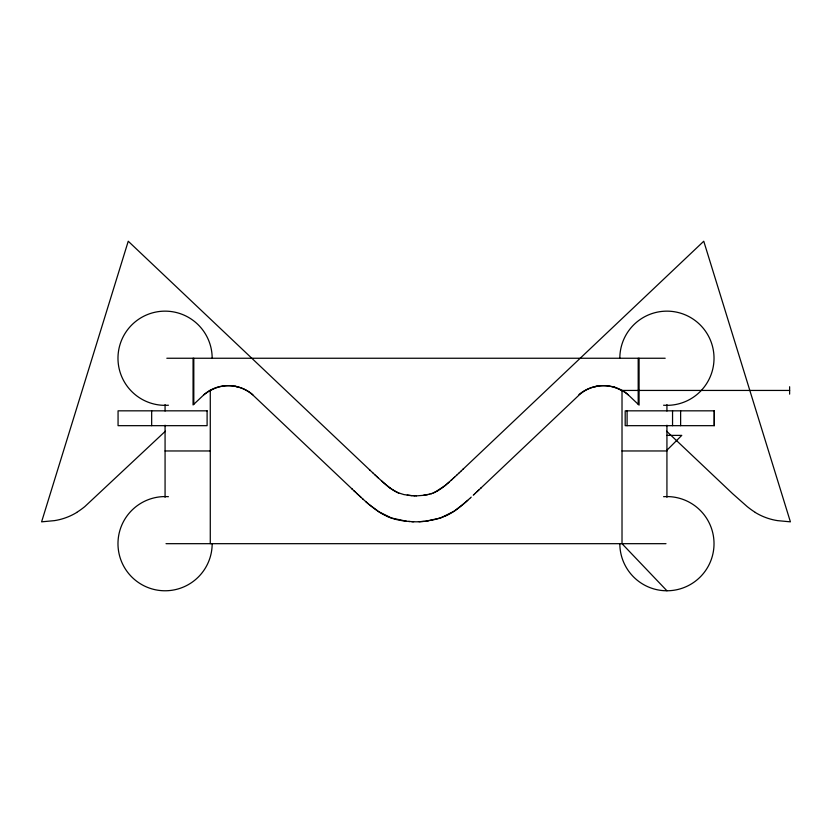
<?xml version="1.0" encoding="UTF-8"?>
<svg xmlns="http://www.w3.org/2000/svg" width="832" height="832" viewBox="0 0 832 832"><rect width="100%" height="100%" fill="white"/><g stroke="black" fill="none" stroke-linecap="round" stroke-linejoin="round"><path stroke-width="1.25" d="M666.931 450.216L681.762 435.386L666.931 435.386M165.37 431.215L84.854 506.563A88.962 88.962 0 0 1 78.645 511.16L76.71 512.387M210.278 543.681L210.278 390.27L204.256 394.43L193.066 404.976L193.066 358.249M462.862 469.383L703.758 241.228L790.4 521.841L777.473 520.624A60.601 60.601 0 0 1 755.248 512.46M480.771 488.176L579.238 394.909C592.592 382.647 614.952 382.626 628.295 394.909L639.08 405.122L639.08 358.249M460.543 471.578L463.507 468.77M478.494 490.318L481.208 487.76M458.567 473.429L460.803 471.328M477.142 491.608L478.743 490.09M477.724 491.057L475.322 493.303M457.59 474.354L458.744 473.262M456.591 475.29L457.371 474.562M473.959 494.582L475.415 493.22M456.674 475.207L454.667 477.069M473.252 495.248L474.115 494.437M454.563 477.162L453.294 478.348M453.554 478.098L447.481 483.548M471.224 497.12L470.309 497.962M469.851 498.389L468.374 499.72M452.046 479.482L451.058 480.386M468.468 499.637L465.202 502.538M467.074 500.885L460.398 506.563A89.128 88.868 14.7 0 1 454.22 511.202M448.968 482.248L444.818 485.784M464.734 502.944L463.788 503.755M446.794 484.13L445.39 485.316M463.32 504.161L453.898 511.337M444.694 485.878L434.45 492.523M453.794 511.399L440.523 518.014L425.537 521.238M453.409 511.649L452.254 512.387A60.507 60.32 12.7 0 1 444.902 516.277M437.601 490.911L441.584 488.29A78.073 77.782 -8.8 0 0 444.777 485.732M437.081 491.202L430.674 493.927L423.124 495.383M434.065 492.69L433.274 493.022M431.184 493.771L431.704 493.594M429.083 494.364L429.603 494.229M428.022 494.603L424.216 495.248M428.99 520.79L427.128 521.05M423.769 495.31L416.146 495.893M426.504 521.123L419.016 521.747M424.518 521.342L421.439 521.591M420.898 521.633L418.392 521.778M416.27 495.893L412.162 495.685M417.674 521.81L413.785 521.789M166.826 358.249L665.184 358.249M666.931 590.772L622.014 543.681L622.014 390.437L789.62 390.437M714.282 410.831L625.186 410.831L625.186 425.672L714.282 425.672L714.282 410.831L714.23 425.672M165.069 450.965L210.278 450.965M622.014 450.965L666.931 450.965M166.015 543.681L665.995 543.681M413.608 521.778L406.12 521.196M414.918 495.851L413.826 495.789M412.984 521.747L411.736 521.674M412.162 495.685L403.978 494.603L397.935 492.69M409.854 521.539L408.616 521.446M411.06 495.591L411.611 495.643M410.509 495.55L407.243 495.175M406.463 521.238L391.477 518.014L378.591 511.649M405.496 521.123L403.01 520.79M402.438 520.707L401.929 520.624A60.622 60.424 -11.8 0 1 387.244 516.495M398.726 493.022L394.919 491.202M397.55 492.523L391.685 489.185L385.05 483.995M622.014 390.437L624.832 392.205A140.369 53.914 -90 0 1 628.295 394.909M394.555 490.994L390.416 488.29M755.29 512.387L753.366 511.15A88.962 88.962 0 0 1 747.146 506.553L732.607 493.678L666.63 431.215M371.082 506.147L367.266 502.944M386.61 485.316L377.936 477.63M369.013 504.431L379.683 512.346A60.507 60.341 -16 0 0 387.088 516.298M368.16 503.714L362.877 499.044M384.519 483.548L382.959 482.175M366.798 502.538L365.862 501.717M382.439 481.728L381.441 480.823M360.776 497.12L363.074 499.221M360.318 496.704L360.89 497.234M377.333 477.069L378.019 477.703M359.663 496.09L360.485 496.85M376.418 476.226L377.437 477.162M358.842 495.331L359.861 496.278M376.667 476.455L374.629 474.562M357.885 494.437L358.946 495.435M357.022 493.626L358.041 494.582M373.256 473.262L374.91 474.822M355.722 492.409L357.126 493.73M373.433 473.429L369.481 469.706M353.954 490.755L354.858 491.608M355.763 492.461L351.697 488.613M369.824 470.028L128.242 241.228L41.6 521.841L54.527 520.624A60.601 60.601 0 0 0 76.752 512.46M352.248 489.133L252.762 394.909C240.687 383.937 221.239 382.554 207.771 391.789A141.461 54.621 -90 0 0 203.705 394.898M789.62 386.734L789.62 394.139M680.628 410.831L680.628 425.672M672.547 410.831L672.547 425.672M666.931 404.602L666.931 411.039M666.931 425.204L666.931 497.318M638.196 358.249L638.196 404.29M627.099 410.831L627.099 425.672M193.804 358.249L193.804 404.29M165.069 404.602L165.069 411.039M165.069 425.204L165.069 497.318M151.663 410.831L151.663 425.672M619.83 358.249A47.102 47.102 0 0 1 668.044 311.158A47.102 47.102 0 0 1 713.97 360.485A47.102 47.102 0 0 1 663.572 405.226M663.572 496.694A47.102 47.102 0 0 1 713.97 541.434A47.102 47.102 0 0 1 668.044 590.762A47.102 47.102 0 0 1 619.83 543.681M168.428 405.226A47.102 47.102 0 0 1 118.03 360.485A47.102 47.102 0 0 1 163.956 311.158A47.102 47.102 0 0 1 212.17 358.249M212.17 543.681A47.102 47.102 0 0 1 163.956 590.762A47.102 47.102 0 0 1 118.03 541.434A47.102 47.102 0 0 1 168.428 496.694M594.922 386.714A37.086 37.086 0 0 1 596.762 386.308M613.527 386.953A37.086 37.086 0 0 1 615.326 387.494M235.238 386.308A37.086 37.086 0 0 1 237.078 386.714M578.978 394.555A40.778 38.615 -84.6 0 1 621.847 390.738M210.423 390.551A40.789 38.272 81.8 0 1 252.845 394.784M390.354 488.363A78.083 77.938 -6.4 0 1 387.13 485.846M377.853 511.108A89.128 88.743 -3.6 0 1 371.644 506.511M444.652 516.266A60.622 60.154 2.4 0 1 430.04 520.426M207.106 410.831L118.061 410.831L118.061 425.672L207.106 425.672L207.106 410.831"/></g></svg>
